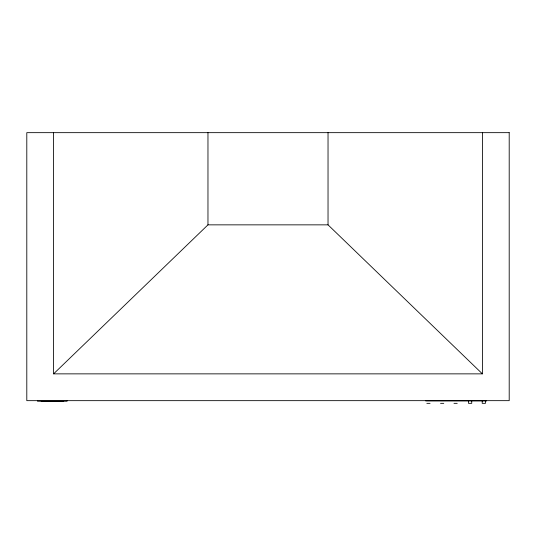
<?xml version="1.0" encoding="UTF-8"?>
<svg xmlns="http://www.w3.org/2000/svg" width="536" height="536" viewBox="0 0 536 536"><rect width="100%" height="100%" fill="white"/><g stroke="black" fill="none" stroke-linecap="round" stroke-linejoin="round"><path stroke-width="0.8" d="M53.6 132.66L53.6 373.86L207.968 224.852L328.032 224.852L482.4 373.86L482.4 132.66M53.6 373.86L482.4 373.86M425.685 400.928L486.648 400.928M41.225 401.464L63.556 401.464M426.837 403.34L430.06 403.34M440.545 403.34L443.768 403.34M453.985 403.34L457.215 403.34M485.442 400.66L485.442 403.34L482.212 403.34L482.212 400.66M471.734 400.66L471.734 403.34L468.504 403.34L468.504 400.66M328.032 132.66L328.032 224.852M207.968 132.66L207.968 224.852M67.094 400.66L67.094 401.196L37.52 401.196L37.52 400.66M509.2 132.66L26.8 132.66L26.8 400.66L509.2 400.66L509.2 132.66"/></g></svg>
